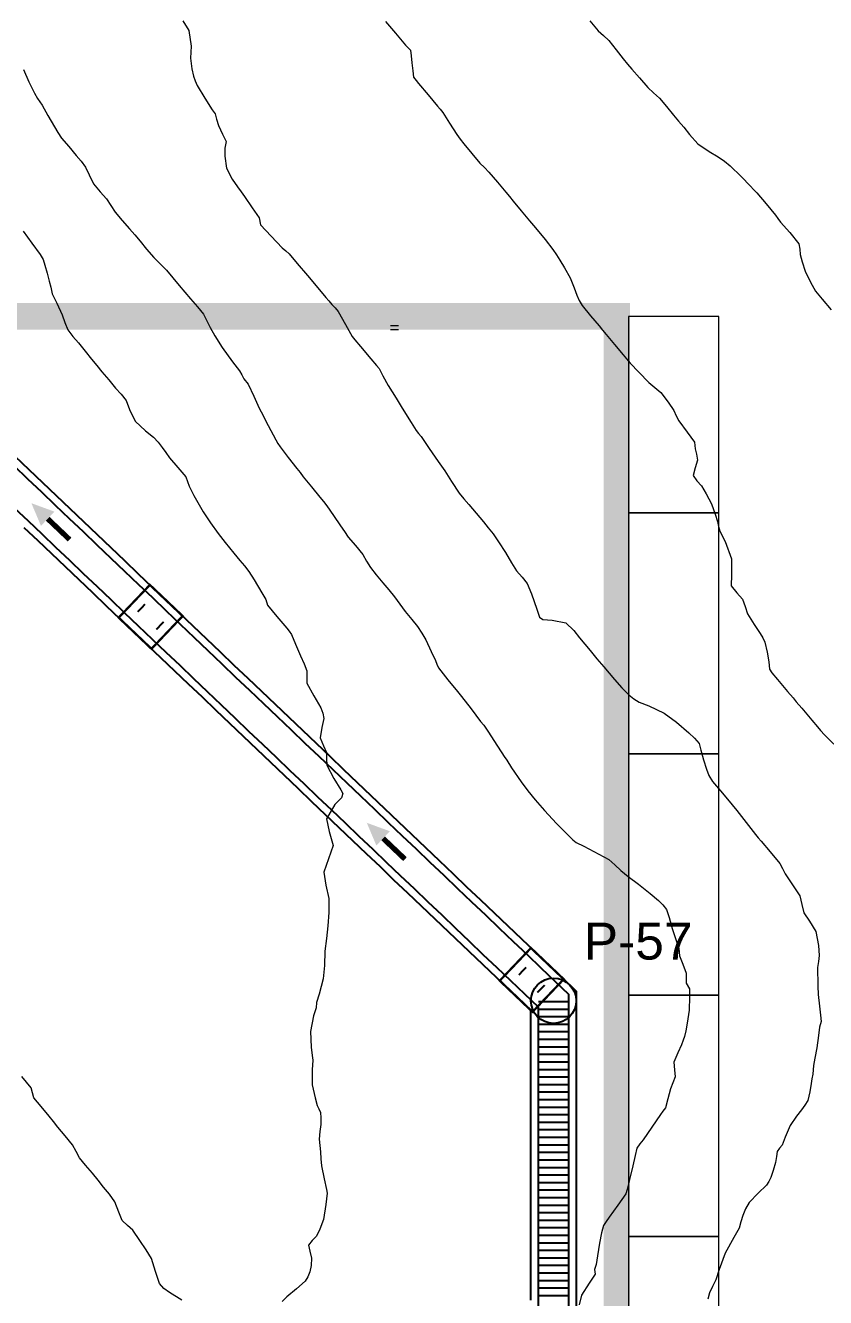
# Model space of a CAD drawing. Header units: metres. Extents: x 354768 to 355417, y 9249536 to 9250102.
# Drawn here: x 354969.89 to 354980.51, y 9249856.56 to 9249873.44 of the extents above; entities that cross this region are included whole.
import ezdxf
from ezdxf.enums import TextEntityAlignment as Align

# ---------------------------------------------------------------- set-up
doc = ezdxf.new("R2010")
doc.units = ezdxf.units.M
doc.header["$LTSCALE"] = 0.25
doc.linetypes.add('DASHED', pattern=[1.524, 1.27, -0.254])
for name, color, linetype, lineweight in [('ARQ-BASE', 8, 'CONTINUOUS', 13), ('ARQ-VEREDA', 9, 'CONTINUOUS', 9), ('CUNETA-S3', 94, 'CONTINUOUS', 35), ('LIMITE-INTERV', 1, 'DASHED', 70)]:
    doc.layers.add(name, color=color, linetype=linetype, lineweight=lineweight)
for name, color, linetype, true_color in [('CUN-FLUJO', 1, 'CONTINUOUS', 0xe60000), ('CUN-REJ-BORDE', 4, 'CONTINUOUS', 0x00aae6), ('CUN-REJ-PLATINA', 4, 'CONTINUOUS', 0x78cdf0), ('CUN-TAP-BORDE', 3, 'CONTINUOUS', 0x009600), ('CUN-TAPA-INSP', 5, 'CONTINUOUS', 0x0000e6)]:
    doc.layers.add(name, color=color, linetype=linetype, true_color=true_color)
doc.layers.add('CURVAS', color=33, linetype='CONTINUOUS', lineweight=13, true_color=0xb08860)
doc.layers.add('NUDOS', color=7, linetype='CONTINUOUS')
doc.layers.add('TEXTOS', color=7, linetype='CONTINUOUS')
doc.styles.get("Standard").update_dxf_attribs({"font": 'arial.ttf'})

# ---------------------------------------------------------------- blocks, each defined once
blk = doc.blocks.new('ARQUITECTURA_BASE')
at = {"layer": 'ARQ-BASE'}
for points in [[(354974.844, 9249869.452), (354974.735, 9249869.452)], [(354974.844, 9249869.402), (354974.735, 9249869.402)]]:
    blk.add_lwpolyline(points, dxfattribs=at)
at = {"layer": 'ARQ-VEREDA'}
for points in [[(354979.095, 9249866.974), (354979.095, 9249869.577), (354977.895, 9249869.577), (354977.895, 9249866.974), (354979.095, 9249866.974)], [(354979.095, 9249863.774), (354979.095, 9249866.974), (354977.895, 9249866.974), (354977.895, 9249863.774), (354979.095, 9249863.774)], [(354979.095, 9249860.574), (354979.095, 9249863.774), (354977.895, 9249863.774), (354977.895, 9249860.574), (354979.095, 9249860.574)], [(354979.095, 9249857.374), (354979.095, 9249860.574), (354977.895, 9249860.574), (354977.895, 9249857.374), (354979.095, 9249857.374)], [(354979.095, 9249854.174), (354979.095, 9249857.374), (354977.895, 9249857.374), (354977.895, 9249854.174), (354979.095, 9249854.174)]]:
    blk.add_lwpolyline(points, close=True, dxfattribs=at)
blk = doc.blocks.new('CURVAS_DE_NIVEL')
at = {"layer": 'CURVAS'}
for points in [[(354969.865, 9249872.853), (354969.936, 9249872.69), (354970.012, 9249872.54), (354970.052, 9249872.468), (354970.082, 9249872.424), (354970.113, 9249872.381), (354970.19, 9249872.246), (354970.278, 9249872.094), (354970.324, 9249872.019), (354970.372, 9249871.945), (354970.467, 9249871.832), (354970.567, 9249871.714), (354970.631, 9249871.638), (354970.691, 9249871.56), (354970.738, 9249871.458), (354970.797, 9249871.34), (354970.885, 9249871.232), (354970.967, 9249871.139), (354971.025, 9249871.049), (354971.084, 9249870.96), (354971.177, 9249870.852), (354971.273, 9249870.743), (354971.343, 9249870.66), (354971.413, 9249870.577), (354971.5, 9249870.472), (354971.595, 9249870.361), (354971.679, 9249870.277), (354971.763, 9249870.193), (354971.849, 9249870.093), (354971.933, 9249869.991), (354972.009, 9249869.901), (354972.085, 9249869.811), (354972.177, 9249869.704), (354972.255, 9249869.609), (354972.301, 9249869.522), (354972.344, 9249869.434), (354972.406, 9249869.323), (354972.504, 9249869.165), (354972.642, 9249868.977), (354972.733, 9249868.859), (354972.763, 9249868.802), (354972.789, 9249868.751), (354972.846, 9249868.681), (354972.922, 9249868.52), (354972.996, 9249868.363), (354973.02, 9249868.312), (354973.114, 9249868.13), (354973.213, 9249867.94), (354973.241, 9249867.894), (354973.271, 9249867.849), (354973.381, 9249867.708), (354973.496, 9249867.561), (354973.536, 9249867.507), (354973.577, 9249867.453), (354973.687, 9249867.318), (354973.801, 9249867.181), (354973.847, 9249867.124), (354973.893, 9249867.066), (354973.982, 9249866.939), (354974.075, 9249866.802), (354974.125, 9249866.726), (354974.177, 9249866.651), (354974.27, 9249866.541), (354974.368, 9249866.422), (354974.42, 9249866.334), (354974.472, 9249866.246), (354974.547, 9249866.151), (354974.635, 9249866.045), (354974.713, 9249865.952), (354974.789, 9249865.859), (354974.859, 9249865.762), (354974.929, 9249865.665), (354975.018, 9249865.56), (354975.097, 9249865.465), (354975.153, 9249865.377), (354975.205, 9249865.287), (354975.278, 9249865.135), (354975.335, 9249865.012), (354975.353, 9249864.964), (354975.372, 9249864.918), (354975.499, 9249864.758), (354975.625, 9249864.602), (354975.68, 9249864.536), (354975.807, 9249864.371), (354975.932, 9249864.207), (354975.975, 9249864.157), (354976.036, 9249864.063), (354976.147, 9249863.89), (354976.213, 9249863.79), (354976.245, 9249863.742), (354976.278, 9249863.694), (354976.344, 9249863.59), (354976.469, 9249863.405), (354976.557, 9249863.287), (354976.654, 9249863.167), (354976.778, 9249863.024), (354976.939, 9249862.852), (354977.088, 9249862.702), (354977.155, 9249862.637), (354977.199, 9249862.601), (354977.303, 9249862.549), (354977.501, 9249862.447), (354977.635, 9249862.373), (354977.715, 9249862.302), (354977.792, 9249862.227), (354977.892, 9249862.15), (354978.026, 9249862.048), (354978.184, 9249861.921), (354978.294, 9249861.83), (354978.35, 9249861.772), (354978.4, 9249861.71), (354978.432, 9249861.606), (354978.472, 9249861.46), (354978.527, 9249861.299), (354978.564, 9249861.194), (354978.57, 9249861.097), (354978.615, 9249860.986), (354978.661, 9249860.867), (354978.66, 9249860.796), (354978.658, 9249860.734), (354978.702, 9249860.657), (354978.705, 9249860.552), (354978.699, 9249860.376), (354978.674, 9249860.201), (354978.655, 9249860.099), (354978.638, 9249860.026), (354978.62, 9249859.975), (354978.599, 9249859.916), (354978.548, 9249859.811), (354978.495, 9249859.684), (354978.503, 9249859.584), (354978.512, 9249859.492), (354978.484, 9249859.412), (354978.451, 9249859.333), (354978.416, 9249859.199), (354978.384, 9249859.081), (354978.352, 9249859.035), (354978.318, 9249858.989), (354978.206, 9249858.824), (354978.09, 9249858.654), (354978.045, 9249858.6), (354978.004, 9249858.544), (354977.981, 9249858.446), (354977.953, 9249858.311), (354977.908, 9249858.128), (354977.875, 9249857.998), (354977.861, 9249857.937), (354977.754, 9249857.788), (354977.638, 9249857.628), (354977.598, 9249857.573), (354977.561, 9249857.517), (354977.538, 9249857.42), (354977.511, 9249857.284), (354977.484, 9249857.116), (354977.466, 9249856.999), (354977.444, 9249856.935), (354977.451, 9249856.872), (354977.372, 9249856.755), (354977.273, 9249856.594), (354977.238, 9249856.466)], [(354974.671, 9249873.493), (354974.804, 9249873.336), (354974.937, 9249873.178), (354975.003, 9249873.11), (354975.012, 9249873.037), (354975.02, 9249872.944), (354975.031, 9249872.839), (354975.043, 9249872.752), (354975.075, 9249872.71), (354975.109, 9249872.669), (354975.235, 9249872.52), (354975.361, 9249872.37), (354975.397, 9249872.329), (354975.432, 9249872.286), (354975.52, 9249872.145), (354975.615, 9249871.994), (354975.662, 9249871.93), (354975.71, 9249871.867), (354975.815, 9249871.74), (354975.924, 9249871.612), (354975.983, 9249871.553), (354976.042, 9249871.493), (354976.156, 9249871.36), (354976.265, 9249871.228), (354976.314, 9249871.169), (354976.362, 9249871.109), (354976.472, 9249870.978), (354976.583, 9249870.847), (354976.634, 9249870.787), (354976.684, 9249870.727), (354976.787, 9249870.598), (354976.89, 9249870.466), (354976.937, 9249870.395), (354976.982, 9249870.324), (354977.045, 9249870.223), (354977.119, 9249870.091), (354977.172, 9249869.96), (354977.209, 9249869.861), (354977.242, 9249869.791), (354977.278, 9249869.723), (354977.39, 9249869.588), (354977.503, 9249869.455), (354977.549, 9249869.398), (354977.596, 9249869.341), (354977.709, 9249869.206), (354977.823, 9249869.071), (354977.87, 9249869.015), (354977.918, 9249868.959), (354978.031, 9249868.838), (354978.162, 9249868.703), (354978.245, 9249868.637), (354978.325, 9249868.569), (354978.42, 9249868.443), (354978.496, 9249868.33), (354978.529, 9249868.262), (354978.562, 9249868.194), (354978.672, 9249868.045), (354978.772, 9249867.909), (354978.778, 9249867.821), (354978.796, 9249867.753), (354978.811, 9249867.671), (354978.779, 9249867.572), (354978.752, 9249867.468), (354978.8, 9249867.398), (354978.861, 9249867.33), (354978.924, 9249867.226), (354978.995, 9249867.093), (354979.046, 9249866.956), (354979.077, 9249866.858), (354979.09, 9249866.793), (354979.105, 9249866.729), (354979.175, 9249866.593), (354979.263, 9249866.361), (354979.262, 9249866.151), (354979.257, 9249866.006), (354979.33, 9249865.911), (354979.406, 9249865.828), (354979.442, 9249865.731), (354979.474, 9249865.632), (354979.563, 9249865.491), (354979.642, 9249865.373), (354979.675, 9249865.316), (354979.705, 9249865.258), (354979.734, 9249865.124), (354979.757, 9249864.997), (354979.767, 9249864.898), (354979.797, 9249864.85), (354979.87, 9249864.763), (354980.004, 9249864.604), (354980.078, 9249864.517), (354980.12, 9249864.467), (354980.193, 9249864.38), (354980.327, 9249864.222), (354980.4, 9249864.134), (354980.442, 9249864.085), (354980.495, 9249864.03), (354980.617, 9249863.903)], [(354969.864, 9249870.71), (354969.979, 9249870.551), (354970.089, 9249870.399), (354970.127, 9249870.332), (354970.15, 9249870.257), (354970.179, 9249870.153), (354970.208, 9249870.048), (354970.229, 9249869.969), (354970.248, 9249869.879), (354970.308, 9249869.757), (354970.382, 9249869.601), (354970.416, 9249869.498), (354970.455, 9249869.399), (354970.521, 9249869.313), (354970.597, 9249869.228), (354970.684, 9249869.118), (354970.769, 9249869.011), (354970.838, 9249868.928), (354970.908, 9249868.846), (354970.999, 9249868.737), (354971.09, 9249868.627), (354971.163, 9249868.547), (354971.229, 9249868.464), (354971.275, 9249868.343), (354971.349, 9249868.191), (354971.485, 9249868.061), (354971.594, 9249867.979), (354971.654, 9249867.909), (354971.709, 9249867.841), (354971.757, 9249867.773), (354971.805, 9249867.705), (354971.917, 9249867.574), (354972.021, 9249867.449), (354972.044, 9249867.389), (354972.065, 9249867.328), (354972.127, 9249867.205), (354972.249, 9249866.988), (354972.348, 9249866.84), (354972.451, 9249866.698), (354972.541, 9249866.58), (354972.656, 9249866.438), (354972.737, 9249866.343), (354972.799, 9249866.271), (354972.858, 9249866.196), (354972.928, 9249866.084), (354973.028, 9249865.914), (354973.082, 9249865.822), (354973.104, 9249865.747), (354973.23, 9249865.597), (354973.36, 9249865.444), (354973.391, 9249865.402), (354973.421, 9249865.36), (354973.475, 9249865.233), (354973.542, 9249865.074), (354973.59, 9249864.969), (354973.626, 9249864.879), (354973.625, 9249864.795), (354973.625, 9249864.712), (354973.719, 9249864.544), (354973.814, 9249864.384), (354973.837, 9249864.314), (354973.853, 9249864.243), (354973.827, 9249864.126), (354973.804, 9249863.987), (354973.846, 9249863.882), (354973.889, 9249863.792), (354973.888, 9249863.708), (354973.89, 9249863.625), (354973.986, 9249863.449), (354974.077, 9249863.297), (354974.104, 9249863.251), (354974.086, 9249863.192), (354973.996, 9249863.102), (354973.888, 9249862.915), (354973.925, 9249862.745), (354973.976, 9249862.558), (354973.916, 9249862.382), (354973.854, 9249862.208), (354973.877, 9249862.033), (354973.917, 9249861.855), (354973.919, 9249861.671), (354973.904, 9249861.494), (354973.886, 9249861.326), (354973.867, 9249861.158), (354973.859, 9249860.969), (354973.844, 9249860.79), (354973.792, 9249860.586), (354973.756, 9249860.479), (354973.75, 9249860.406), (354973.717, 9249860.298), (354973.677, 9249860.094), (354973.682, 9249859.886), (354973.696, 9249859.775), (354973.704, 9249859.713), (354973.697, 9249859.585), (354973.699, 9249859.383), (354973.735, 9249859.213), (354973.765, 9249859.111), (354973.787, 9249859.065), (354973.809, 9249859.019), (354973.813, 9249858.947), (354973.814, 9249858.86), (354973.801, 9249858.765), (354973.79, 9249858.665), (354973.799, 9249858.58), (354973.81, 9249858.495), (354973.814, 9249858.404), (354973.821, 9249858.308), (354973.857, 9249858.136), (354973.888, 9249857.996), (354973.898, 9249857.947), (354973.88, 9249857.797), (354973.846, 9249857.596), (354973.8, 9249857.47), (354973.756, 9249857.377), (354973.698, 9249857.318), (354973.648, 9249857.258), (354973.665, 9249857.176), (354973.69, 9249857.086), (354973.682, 9249856.987), (354973.667, 9249856.902), (354973.639, 9249856.839), (354973.606, 9249856.779), (354973.49, 9249856.68), (354973.362, 9249856.573), (354973.297, 9249856.509)], [(354971.968, 9249856.528), (354971.804, 9249856.63), (354971.727, 9249856.681), (354971.67, 9249856.749), (354971.619, 9249856.91), (354971.564, 9249857.081), (354971.531, 9249857.139), (354971.494, 9249857.197), (354971.412, 9249857.321), (354971.316, 9249857.457), (354971.246, 9249857.52), (354971.178, 9249857.584), (354971.134, 9249857.696), (354971.08, 9249857.832), (354971.007, 9249857.935), (354970.93, 9249858.029), (354970.856, 9249858.121), (354970.781, 9249858.212), (354970.689, 9249858.318), (354970.611, 9249858.414), (354970.564, 9249858.502), (354970.518, 9249858.589), (354970.419, 9249858.709), (354970.321, 9249858.823), (354970.265, 9249858.897), (354970.208, 9249858.971), (354970.101, 9249859.096), (354970.005, 9249859.211), (354969.988, 9249859.279), (354969.97, 9249859.346), (354969.847, 9249859.493)], [(354971.981, 9249873.499), (354972.063, 9249873.371), (354972.09, 9249873.163), (354972.081, 9249873.004), (354972.102, 9249872.865), (354972.122, 9249872.766), (354972.145, 9249872.704), (354972.171, 9249872.642), (354972.272, 9249872.475), (354972.369, 9249872.32), (354972.411, 9249872.267), (354972.429, 9249872.198), (354972.454, 9249872.11), (354972.509, 9249871.996), (354972.557, 9249871.899), (354972.539, 9249871.81), (354972.539, 9249871.706), (354972.56, 9249871.544), (354972.637, 9249871.399), (354972.708, 9249871.298), (354972.753, 9249871.233), (354972.8, 9249871.169), (354972.902, 9249871.02), (354972.993, 9249870.885), (354973.012, 9249870.796), (354973.152, 9249870.644), (354973.299, 9249870.489), (354973.347, 9249870.449), (354973.394, 9249870.409), (354973.5, 9249870.283), (354973.637, 9249870.12), (354973.774, 9249869.957), (354973.88, 9249869.831), (354973.92, 9249869.784), (354973.959, 9249869.738), (354974.002, 9249869.691), (354974.043, 9249869.644), (354974.14, 9249869.472), (354974.229, 9249869.311), (354974.263, 9249869.27), (354974.339, 9249869.181), (354974.476, 9249869.018), (354974.551, 9249868.929), (354974.586, 9249868.888), (354974.637, 9249868.791), (354974.706, 9249868.662), (354974.757, 9249868.577), (354974.81, 9249868.493), (354974.89, 9249868.364), (354975.011, 9249868.17), (354975.077, 9249868.064), (354975.11, 9249868.026), (354975.143, 9249867.987), (354975.251, 9249867.827), (354975.367, 9249867.655), (354975.413, 9249867.592), (354975.458, 9249867.529), (354975.548, 9249867.389), (354975.647, 9249867.236), (354975.71, 9249867.159), (354975.775, 9249867.083), (354975.872, 9249866.97), (354975.969, 9249866.854), (354976.034, 9249866.775), (354976.097, 9249866.694), (354976.17, 9249866.588), (354976.261, 9249866.447), (354976.344, 9249866.31), (354976.41, 9249866.203), (354976.482, 9249866.121), (354976.551, 9249866.036), (354976.606, 9249865.897), (354976.676, 9249865.693), (354976.712, 9249865.587), (354976.757, 9249865.557), (354976.88, 9249865.55), (354977.061, 9249865.512), (354977.167, 9249865.414), (354977.244, 9249865.313), (354977.315, 9249865.23), (354977.384, 9249865.146), (354977.475, 9249865.038), (354977.566, 9249864.931), (354977.636, 9249864.847), (354977.707, 9249864.764), (354977.808, 9249864.652), (354977.899, 9249864.557), (354977.966, 9249864.507), (354978.036, 9249864.462), (354978.164, 9249864.414), (354978.369, 9249864.316), (354978.532, 9249864.195), (354978.693, 9249864.055), (354978.771, 9249863.984), (354978.831, 9249863.913), (354978.856, 9249863.825), (354978.891, 9249863.697), (354978.93, 9249863.574), (354978.959, 9249863.489), (354979.011, 9249863.41), (354979.141, 9249863.255), (354979.272, 9249863.099), (354979.332, 9249863.022), (354979.455, 9249862.865), (354979.58, 9249862.704), (354979.616, 9249862.661), (354979.653, 9249862.618), (354979.775, 9249862.475), (354979.902, 9249862.322), (354979.937, 9249862.253), (354979.971, 9249862.182), (354980.063, 9249862.05), (354980.166, 9249861.891), (354980.194, 9249861.778), (354980.222, 9249861.666), (354980.297, 9249861.557), (354980.38, 9249861.417), (354980.417, 9249861.233), (354980.425, 9249861.102), (354980.415, 9249861.02), (354980.403, 9249860.941), (354980.403, 9249860.862), (354980.405, 9249860.784), (354980.407, 9249860.692), (354980.412, 9249860.585), (354980.427, 9249860.43), (354980.441, 9249860.307), (354980.449, 9249860.227), (354980.427, 9249860.149), (354980.415, 9249860.038), (354980.394, 9249859.877), (354980.368, 9249859.737), (354980.348, 9249859.641), (354980.343, 9249859.584), (354980.338, 9249859.527), (354980.329, 9249859.466), (354980.319, 9249859.404), (354980.3, 9249859.293), (354980.275, 9249859.177), (354980.235, 9249859.114), (354980.191, 9249859.052), (354980.125, 9249858.967), (354980.039, 9249858.843), (354979.971, 9249858.689), (354979.932, 9249858.584), (354979.9, 9249858.543), (354979.869, 9249858.502), (354979.859, 9249858.433), (354979.847, 9249858.352), (354979.814, 9249858.248), (354979.782, 9249858.155), (354979.755, 9249858.103), (354979.725, 9249858.053), (354979.616, 9249857.948), (354979.494, 9249857.824), (354979.447, 9249857.738), (354979.41, 9249857.651), (354979.387, 9249857.566), (354979.363, 9249857.481), (354979.29, 9249857.359), (354979.177, 9249857.152), (354979.096, 9249856.935), (354979.051, 9249856.798), (354979.008, 9249856.709), (354978.967, 9249856.625), (354978.945, 9249856.54)], [(354977.381, 9249873.501), (354977.493, 9249873.37), (354977.563, 9249873.306), (354977.633, 9249873.241), (354977.731, 9249873.117), (354977.824, 9249872.995), (354977.881, 9249872.927), (354977.938, 9249872.86), (354978.04, 9249872.743), (354978.152, 9249872.618), (354978.228, 9249872.546), (354978.304, 9249872.474), (354978.4, 9249872.363), (354978.492, 9249872.251), (354978.56, 9249872.171), (354978.627, 9249872.092), (354978.703, 9249871.991), (354978.815, 9249871.869), (354978.966, 9249871.767), (354979.086, 9249871.698), (354979.167, 9249871.639), (354979.245, 9249871.578), (354979.388, 9249871.434), (354979.511, 9249871.307), (354979.553, 9249871.263), (354979.595, 9249871.218), (354979.72, 9249871.071), (354979.843, 9249870.924), (354979.877, 9249870.877), (354979.912, 9249870.831), (354980.033, 9249870.691), (354980.155, 9249870.542), (354980.167, 9249870.471), (354980.174, 9249870.399), (354980.198, 9249870.303), (354980.238, 9249870.18), (354980.311, 9249870.032), (354980.377, 9249869.915), (354980.419, 9249869.86), (354980.463, 9249869.806), (354980.582, 9249869.665)]]:
    blk.add_lwpolyline(points, dxfattribs=at)
blk = doc.blocks.new('LIMITE_DE_INTERVENCION')
at = {"layer": 'LIMITE-INTERV', "const_width": 0.35}
blk.add_lwpolyline([(354813.64, 9249855.63), (354841.92, 9249883.91), (354871.13, 9249854.7), (354916.13, 9249854.7), (354916.13, 9249869.58), (354977.74, 9249869.58), (354977.74, 9249785.21), (354976.37, 9249784.1), (354969.93, 9249785.38), (354969.93, 9249791.81), (354955.81, 9249791.81), (354948.88, 9249794.19), (354936.64, 9249794.19), (354936.64, 9249792.02), (354926.97, 9249793.95), (354926.97, 9249800.53), (354919.17, 9249800.53), (354919.17, 9249802.42), (354907.61, 9249802.61), (354883.57, 9249802.61), (354879.56, 9249803.41), (354859.72, 9249811.52)], close=True, dxfattribs=at)
blk = doc.blocks.new('CUNETAS_SISTEMA_3_NORESTE_LOSA')
at = {"layer": 'CUN-FLUJO', "const_width": 0.07}
for points in [[(354970.478, 9249866.619), (354970.189, 9249866.894)], [(354974.928, 9249862.379), (354974.639, 9249862.654)]]:
    blk.add_lwpolyline(points, dxfattribs=at)
at = {"layer": 'CUN-FLUJO', "true_color": 0xe60000}
for points in [[(354969.972, 9249867.101), (354970.099, 9249866.8), (354970.278, 9249866.989)], [(354974.422, 9249862.861), (354974.549, 9249862.56), (354974.728, 9249862.749)]]:
    blk.add_solid(points, dxfattribs=at)
at = {"layer": 'CUN-REJ-BORDE'}
for points in [[(354977.1, 9249860.586), (354977.1, 9249860.335), (354977.1, 9249860.085), (354977.1, 9249859.835), (354977.1, 9249859.585), (354977.1, 9249859.334), (354977.1, 9249859.084), (354977.1, 9249858.834), (354977.1, 9249858.584), (354977.1, 9249858.333), (354977.1, 9249858.083), (354977.1, 9249857.833), (354977.1, 9249857.582), (354977.1, 9249857.332), (354977.1, 9249857.082), (354977.1, 9249856.832), (354977.1, 9249856.581), (354977.1, 9249856.331)], [(354976.7, 9249856.369), (354976.7, 9249856.621), (354976.7, 9249856.874), (354976.7, 9249857.127), (354976.7, 9249857.38), (354976.7, 9249857.633), (354976.7, 9249857.886), (354976.7, 9249858.139), (354976.7, 9249858.391), (354976.7, 9249858.644), (354976.7, 9249858.897), (354976.7, 9249859.15), (354976.7, 9249859.403), (354976.7, 9249859.656), (354976.7, 9249859.909), (354976.7, 9249860.161), (354976.7, 9249860.414)], [(354977.2, 9249860.378), (354977.2, 9249860.127), (354977.2, 9249859.877), (354977.2, 9249859.626), (354977.2, 9249859.376), (354977.2, 9249859.125), (354977.2, 9249858.874), (354977.2, 9249858.624), (354977.2, 9249858.373), (354977.2, 9249858.123), (354977.2, 9249857.872), (354977.2, 9249857.621), (354977.2, 9249857.371), (354977.2, 9249857.12), (354977.2, 9249856.87), (354977.2, 9249856.619), (354977.2, 9249856.368)], [(354976.6, 9249856.527), (354976.6, 9249856.783), (354976.6, 9249857.04), (354976.6, 9249857.296), (354976.6, 9249857.552), (354976.6, 9249857.809), (354976.6, 9249858.065), (354976.6, 9249858.321), (354976.6, 9249858.577), (354976.6, 9249858.834), (354976.6, 9249859.09), (354976.6, 9249859.346), (354976.6, 9249859.603), (354976.6, 9249859.859), (354976.6, 9249860.115), (354976.6, 9249860.371)]]:
    blk.add_lwpolyline(points, dxfattribs=at)
at = {"layer": 'CUN-REJ-PLATINA'}
for p, q in [((354976.7, 9249860.49), (354977.1, 9249860.49)), ((354976.7, 9249860.39), (354977.1, 9249860.39)), ((354976.7, 9249860.29), (354977.1, 9249860.29)), ((354976.7, 9249860.19), (354977.1, 9249860.19)), ((354976.7, 9249860.09), (354977.1, 9249860.09)), ((354976.7, 9249859.99), (354977.1, 9249859.99)), ((354976.7, 9249859.89), (354977.1, 9249859.89)), ((354976.7, 9249859.79), (354977.1, 9249859.79)), ((354976.7, 9249859.69), (354977.1, 9249859.69)), ((354976.7, 9249859.59), (354977.1, 9249859.59)), ((354976.7, 9249859.49), (354977.1, 9249859.49)), ((354976.7, 9249859.39), (354977.1, 9249859.39)), ((354976.7, 9249859.29), (354977.1, 9249859.29)), ((354976.7, 9249859.19), (354977.1, 9249859.19)), ((354976.7, 9249859.09), (354977.1, 9249859.09)), ((354976.7, 9249858.99), (354977.1, 9249858.99)), ((354976.7, 9249858.89), (354977.1, 9249858.89)), ((354976.7, 9249858.79), (354977.1, 9249858.79)), ((354976.7, 9249858.69), (354977.1, 9249858.69)), ((354976.7, 9249858.59), (354977.1, 9249858.59)), ((354976.7, 9249858.49), (354977.1, 9249858.49)), ((354976.7, 9249858.39), (354977.1, 9249858.39)), ((354976.7, 9249858.29), (354977.1, 9249858.29)), ((354976.7, 9249858.19), (354977.1, 9249858.19)), ((354976.7, 9249858.09), (354977.1, 9249858.09)), ((354976.7, 9249857.99), (354977.1, 9249857.99)), ((354976.7, 9249857.89), (354977.1, 9249857.89)), ((354976.7, 9249857.79), (354977.1, 9249857.79)), ((354976.7, 9249857.69), (354977.1, 9249857.69)), ((354976.7, 9249857.59), (354977.1, 9249857.59)), ((354976.7, 9249857.49), (354977.1, 9249857.49)), ((354976.7, 9249857.39), (354977.1, 9249857.39)), ((354976.7, 9249857.29), (354977.1, 9249857.29)), ((354976.7, 9249857.19), (354977.1, 9249857.19)), ((354976.7, 9249857.09), (354977.1, 9249857.09)), ((354976.7, 9249856.99), (354977.1, 9249856.99)), ((354976.7, 9249856.89), (354977.1, 9249856.89)), ((354976.7, 9249856.79), (354977.1, 9249856.79)), ((354976.7, 9249856.69), (354977.1, 9249856.69)), ((354976.7, 9249856.59), (354977.1, 9249856.59))]:
    blk.add_line(p, q, dxfattribs=at)
at = {"layer": 'CUN-TAP-BORDE'}
for points in [[(354969.737, 9249867.601), (354969.921, 9249867.426), (354970.105, 9249867.251), (354970.289, 9249867.075), (354970.473, 9249866.9), (354970.657, 9249866.724), (354970.841, 9249866.549), (354971.025, 9249866.374), (354971.209, 9249866.198), (354971.393, 9249866.023), (354971.578, 9249865.848), (354971.762, 9249865.672), (354971.946, 9249865.497), (354972.13, 9249865.321), (354972.314, 9249865.146), (354972.498, 9249864.971), (354972.682, 9249864.795), (354972.866, 9249864.62), (354973.05, 9249864.444), (354973.234, 9249864.269), (354973.418, 9249864.094), (354973.602, 9249863.918), (354973.787, 9249863.743), (354973.971, 9249863.567), (354974.155, 9249863.392), (354974.339, 9249863.217), (354974.523, 9249863.041), (354974.707, 9249862.866), (354974.891, 9249862.69), (354975.075, 9249862.515), (354975.259, 9249862.34), (354975.443, 9249862.164), (354975.627, 9249861.989), (354975.811, 9249861.813), (354975.996, 9249861.638), (354976.18, 9249861.463), (354976.364, 9249861.287), (354976.548, 9249861.112), (354976.732, 9249860.936), (354976.916, 9249860.761), (354977.1, 9249860.586)], [(354969.754, 9249867.723), (354969.936, 9249867.55), (354970.118, 9249867.377), (354970.299, 9249867.204), (354970.481, 9249867.031), (354970.662, 9249866.858), (354970.844, 9249866.685), (354971.026, 9249866.512), (354971.207, 9249866.339), (354971.389, 9249866.165), (354971.57, 9249865.992), (354971.752, 9249865.819), (354971.934, 9249865.646), (354972.115, 9249865.473), (354972.297, 9249865.3), (354972.478, 9249865.127), (354972.66, 9249864.954), (354972.842, 9249864.781), (354973.023, 9249864.608), (354973.205, 9249864.435), (354973.386, 9249864.262), (354973.568, 9249864.089), (354973.75, 9249863.916), (354973.931, 9249863.743), (354974.113, 9249863.57), (354974.294, 9249863.397), (354974.476, 9249863.224), (354974.658, 9249863.051), (354974.839, 9249862.878), (354975.021, 9249862.705), (354975.202, 9249862.532), (354975.384, 9249862.359), (354975.566, 9249862.186), (354975.747, 9249862.013), (354975.929, 9249861.84), (354976.11, 9249861.667), (354976.292, 9249861.494), (354976.474, 9249861.321), (354976.655, 9249861.148), (354976.837, 9249860.975), (354977.018, 9249860.802), (354977.2, 9249860.629), (354977.2, 9249860.378)], [(354976.7, 9249860.414), (354976.517, 9249860.589), (354976.334, 9249860.763), (354976.151, 9249860.937), (354975.968, 9249861.111), (354975.785, 9249861.286), (354975.602, 9249861.46), (354975.42, 9249861.634), (354975.237, 9249861.809), (354975.054, 9249861.983), (354974.871, 9249862.157), (354974.688, 9249862.331), (354974.505, 9249862.506), (354974.322, 9249862.68), (354974.139, 9249862.854), (354973.956, 9249863.029), (354973.773, 9249863.203), (354973.59, 9249863.377), (354973.407, 9249863.551), (354973.225, 9249863.726), (354973.042, 9249863.9), (354972.859, 9249864.074), (354972.676, 9249864.249), (354972.493, 9249864.423), (354972.31, 9249864.597), (354972.127, 9249864.771), (354971.944, 9249864.946), (354971.761, 9249865.12), (354971.578, 9249865.294), (354971.395, 9249865.469), (354971.212, 9249865.643), (354971.03, 9249865.817), (354970.847, 9249865.991), (354970.664, 9249866.166), (354970.481, 9249866.34), (354970.298, 9249866.514), (354970.115, 9249866.689), (354969.932, 9249866.863), (354969.749, 9249867.037)], [(354976.6, 9249860.371), (354976.418, 9249860.545), (354976.237, 9249860.718), (354976.055, 9249860.891), (354975.873, 9249861.064), (354975.692, 9249861.237), (354975.51, 9249861.41), (354975.328, 9249861.583), (354975.147, 9249861.756), (354974.965, 9249861.929), (354974.783, 9249862.102), (354974.602, 9249862.276), (354974.42, 9249862.449), (354974.238, 9249862.622), (354974.057, 9249862.795), (354973.875, 9249862.968), (354973.693, 9249863.141), (354973.512, 9249863.314), (354973.33, 9249863.487), (354973.148, 9249863.66), (354972.967, 9249863.833), (354972.785, 9249864.006), (354972.603, 9249864.18), (354972.422, 9249864.353), (354972.24, 9249864.526), (354972.058, 9249864.699), (354971.877, 9249864.872), (354971.695, 9249865.045), (354971.513, 9249865.218), (354971.332, 9249865.391), (354971.15, 9249865.564), (354970.968, 9249865.737), (354970.787, 9249865.91), (354970.605, 9249866.084), (354970.423, 9249866.257), (354970.242, 9249866.43), (354970.06, 9249866.603), (354969.878, 9249866.776)]]:
    blk.add_lwpolyline(points, dxfattribs=at)
at = {"layer": 'CUN-TAPA-INSP', "const_width": 0.03}
for points in [[(354971.979, 9249865.604), (354971.544, 9249866.017), (354971.13, 9249865.583), (354971.565, 9249865.169)], [(354977.035, 9249860.786), (354976.6, 9249861.2), (354976.186, 9249860.766), (354976.621, 9249860.352)]]:
    blk.add_lwpolyline(points, close=True, dxfattribs=at)
at = {"layer": 'CUN-TAPA-INSP', "const_width": 0.025}
for points in [[(354971.48, 9249865.761), (354971.383, 9249865.66)], [(354971.726, 9249865.527), (354971.629, 9249865.425)], [(354976.536, 9249860.944), (354976.439, 9249860.842)], [(354976.782, 9249860.709), (354976.685, 9249860.608)]]:
    blk.add_lwpolyline(points, dxfattribs=at)
blk = doc.blocks.new('ROTULOS_RED')
at = {"layer": 'NUDOS'}
blk.add_circle((354976.9, 9249860.5), 0.3, dxfattribs=at)
at = {"layer": 'TEXTOS'}
blk.add_text('P-57', height=0.4894, dxfattribs=at).set_placement((354977.3, 9249860.9), align=Align.BOTTOM_LEFT)

msp = doc.modelspace()

# ---------------------------------------------------------------- block references
at = {"layer": 'ARQ-BASE'}
msp.add_blockref('ARQUITECTURA_BASE', (0, 0), dxfattribs=at)
at = {"layer": 'CUNETA-S3'}
msp.add_blockref('CUNETAS_SISTEMA_3_NORESTE_LOSA', (0, 0), dxfattribs=at)
at = {"layer": 'CURVAS'}
msp.add_blockref('CURVAS_DE_NIVEL', (0, 0), dxfattribs=at)
at = {"layer": 'LIMITE-INTERV'}
msp.add_blockref('LIMITE_DE_INTERVENCION', (0, 0), dxfattribs=at)
at = {"layer": 'NUDOS'}
msp.add_blockref('ROTULOS_RED', (0, 0), dxfattribs=at)

doc.saveas('drawing.dxf')
